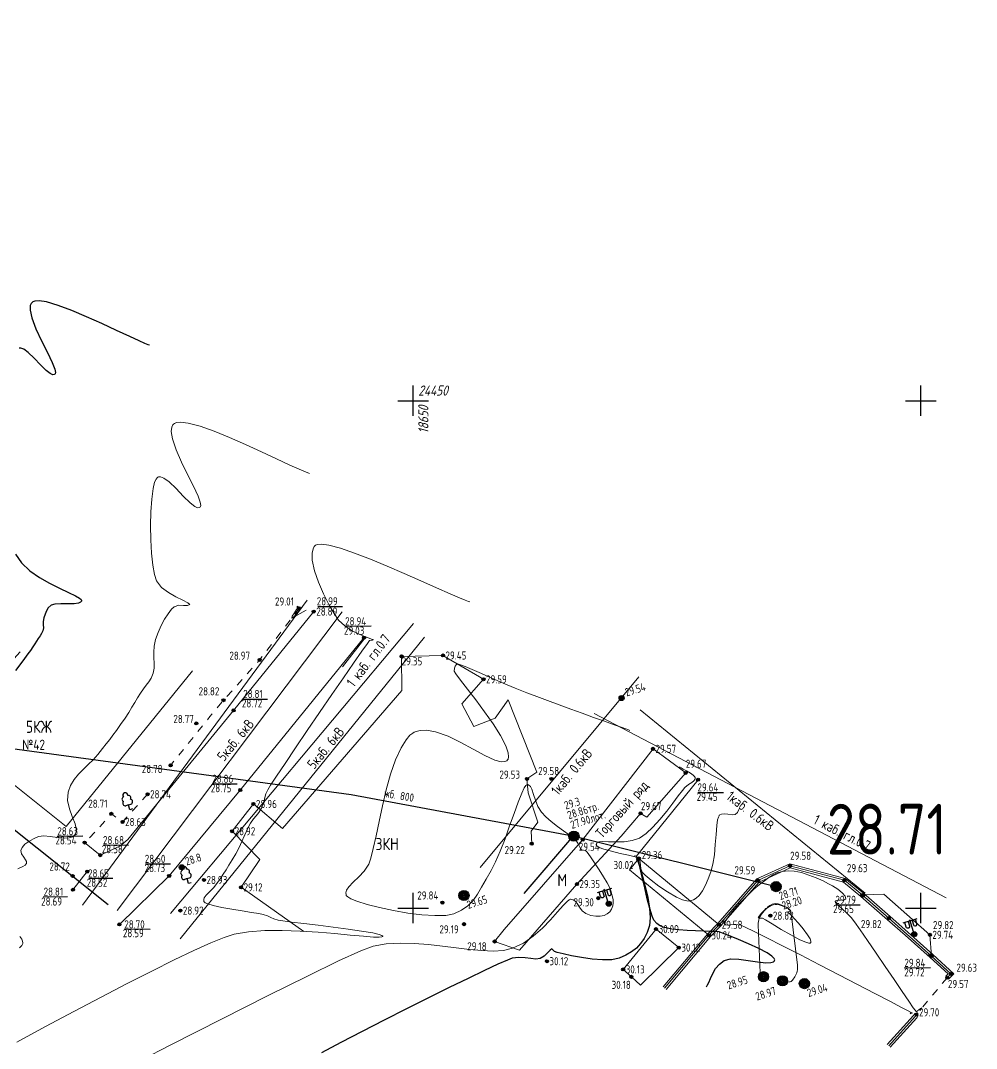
# Model space of a CAD drawing. Header units: metres. Extents: x 2491 to 4492, y 1184 to 2058.
# Drawn here: x 3203.4 to 3297.5, y 1392.4 to 1493.7 of the extents above; entities that cross this region are included whole.
import ezdxf
from ezdxf.enums import TextEntityAlignment as Align

# ---------------------------------------------------------------- set-up
doc = ezdxf.new("R2010")
doc.units = ezdxf.units.M
doc.linetypes.add('g5_01_5x1_5', pattern=[1.5, 0.75, -0.75])
for name, color, linetype, transparency in [('02_Сетка', 7, 'Continuous', 0.6), ('03_Здания и строения', 7, 'Continuous', 0.6), ('06_Инженерно-технические сооружения', 7, 'Continuous', 0.6), ('07_Объекты электропередачи', 7, 'Continuous', 0.6), ('10_Границы покрытий и угодий', 7, 'Continuous', 0.6), ('13_Растительность', 7, 'Continuous', 0.6), ('14_Ограждения', 7, 'Continuous', 0.6), ('19_Горизонтали', 7, 'Continuous', 0.6), ('30_Канализация', 7, 'Continuous', 0.6), ('33_Газопровод', 7, 'Continuous', 0.6), ('35_Телефон', 7, 'Continuous', 0.6), ('37_Кабель низкого напряжения', 7, 'Continuous', 0.6), ('38_Кабели высокого напряжения', 7, 'Continuous', 0.6), ('44_Крышки колодцев', 7, 'Continuous', 0.6), ('45_Номера колодцев', 7, 'Continuous', 0.6), ('61_Отметки высоты поверхности', 7, 'Continuous', 0.6)]:
    doc.layers.add(name, color=color, linetype=linetype, transparency=transparency)
doc.layers.add('Сети_Горизонтали.Вспомогательные', color=1, linetype='Continuous', lineweight=9)
doc.layers.add('Сети_Горизонтали.Основные', color=1, linetype='Continuous', lineweight=30)
doc.layers.add('Сетка', color=7, linetype='Continuous')
doc.styles.add('LIKE11', font='GOST_0.TTF')
doc.styles.add('LIKE14', font='GOST_0.TTF')
doc.styles.add('LIKE17', font='GOST_0.TTF')
doc.styles.add('LIKE32', font='GOST_0.TTF')
doc.styles.add('Line_GUGK', font='GOST_0.TTF')
doc.styles.get("Standard").update_dxf_attribs({"font": 'GOST_0.TTF'})
doc.linetypes.add('g5_119_1', pattern='A,4,-1,[31,GUGK_2005.shx,S=0.1,R=0,X=0,Y=0],0.35,[31,GUGK_2005.shx,S=0.08,R=0,X=0,Y=0],3.3,[31,GUGK_2005.shx,S=0.08,R=180,X=0,Y=0],0.35,[31,GUGK_2005.shx,S=0.1,R=180,X=0,Y=0],-1', length=10)
doc.linetypes.add('g5_119_3', pattern='A,4,-1,[31,GUGK_2005.shx,S=0.1,R=0,X=0,Y=0],4,[31,GUGK_2005.shx,S=0.1,R=180,X=0,Y=0],-1', length=10)
doc.linetypes.add('g5_122_g', pattern='A,1,-1,1.5,-0.4,["Г",Line_GUGK,S=1,R=0,X=0,Y=-0.5],-1.5,1.5,-1,4,-1,4,-1,3', length=20.9)
doc.linetypes.add('g5_122_kl', pattern='A,1,-1,1.5,-0.4,["Кл",Line_GUGK,S=1,R=0,X=0,Y=-0.5],-2.4,1.5,-1,4,-1,4,-1,3', length=21.8)
doc.linetypes.add('g5_133_t', pattern='A,2,[27,GUGK_2005.shx,S=0.4,R=0,X=0,Y=0],2,-1,2,[27,GUGK_2005.shx,S=0.4,R=0,X=0,Y=0],2,-1,2,[27,GUGK_2005.shx,S=0.4,R=0,X=0,Y=0],2,-0.1,["V",Line_GUGK,S=1,R=0,X=0,Y=-0.5],-1', length=15.1)
doc.linetypes.add('g5_472', pattern='A,0,-4,[25,GUGK_2005.shx,S=0.4,R=0,X=0,Y=-0.2],0', length=4)

# ---------------------------------------------------------------- blocks, each defined once
blk = doc.blocks.new('g5_117b')
h = blk.add_hatch(color=255)
edge = h.paths.add_edge_path(flags=16)
edge.add_arc((0, 0), 0.113, 0, 360)
edge = h.paths.add_edge_path()
edge.add_arc((0, 0), 0.463, 0, 360)
h = blk.add_hatch(color=0)
edge = h.paths.add_edge_path()
edge.add_arc((0, 0), 0.075, 0, 360)
at = {"color": 0}
for radius in [0.5, 0.075]:
    blk.add_circle((0, 0), radius, dxfattribs=at)
blk = doc.blocks.new('g5_388_1')
at = {"color": 0}
blk.add_lwpolyline([(0, 0.5), (0.26, 0.5, 0.798042), (0.36, 0.97, 0.636328), (0.23, 1.41, 0.533064), (0, 1.75, 0.533064), (-0.23, 1.41, 0.636328), (-0.36, 0.97, 0.798042), (-0.26, 0.5)], format="xyb", dxfattribs=at)
for points in [[(0, 0.5), (-0.26, 0.5)], [(0.25, 0), (0, 0), (0, 0.5)]]:
    blk.add_lwpolyline(points, dxfattribs=at)
blk = doc.blocks.new('g5_106_1a')
h = blk.add_hatch(color=255)
edge = h.paths.add_edge_path()
edge.add_arc((0, 0), 0.212, 0, 360)
at = {"color": 0}
blk.add_circle((0, 0), 0.25, dxfattribs=at)
blk = doc.blocks.new('g5_110_1e')
h = blk.add_hatch(color=255)
edge = h.paths.add_edge_path()
edge.add_arc((0, 0), 0.212, 0, 360)
at = {"color": 0}
for p, q in [((0, 1.38), (-0.75, 1.38)), ((0, 0.25), (0, 1.5)), ((0, 1.38), (0.75, 1.38))]:
    blk.add_line(p, q, dxfattribs=at)
for points in [[(-0.2, 1.38), (-0.2, 0.93, -1.040016), (-0.55, 0.93), (-0.55, 1.38)], [(0.2, 1.38), (0.2, 0.93, 1.040016), (0.55, 0.93), (0.55, 1.38)]]:
    blk.add_lwpolyline(points, format="xyb", dxfattribs=at)
blk.add_circle((0, 0), 0.25, dxfattribs=at)
blk = doc.blocks.new('g5_012')
at = {"color": 92}
for points in [[(0, -1.5), (0, 1.5)], [(-1.5, 0), (1.5, 0)]]:
    blk.add_lwpolyline(points, dxfattribs=at)
blk = doc.blocks.new('g5_330')
blk.add_hatch(color=0).paths.add_polyline_path([(0.15, 0, 1), (-0.15, 0, 1)])
at = {"color": 0}
blk.add_circle((0, 0), 0.15, dxfattribs=at)
blk = doc.blocks.new('g5_117kl')
h = blk.add_hatch(color=255)
h.paths.add_polyline_path([(0.42, 0.2, 0.633652), (-0.42, 0.2)])
h.paths.add_polyline_path([(-0.45, 0.12, 0.067116), (-0.46, 0, 0.067116), (-0.45, -0.12), (0.45, -0.12, 0.067116), (0.46, 0, 0.067116), (0.45, 0.12)])
h.paths.add_polyline_path([(-0.42, -0.2, 0.633652), (0.42, -0.2)])
at = {"color": 0}
for p, q in [((-0.47, 0.16), (0.47, 0.16)), ((-0.47, -0.16), (0.47, -0.16))]:
    blk.add_line(p, q, dxfattribs=at)
blk.add_circle((0, 0), 0.5, dxfattribs=at)

msp = doc.modelspace()

# ---------------------------------------------------------------- linework, layer by layer
at = {"layer": '03_Здания и строения', "color": 7, "linetype": 'Continuous', "lineweight": 20, "flags": 128}
for points in [[(3203.31, 1431.51), (3196.15, 1423.62), (3207.83, 1414.29), (3220.3, 1429.63)], [(3240.89, 1431.06), (3240.9, 1427.7), (3229.14, 1414.11), (3226.29, 1416.52), (3224.19, 1413.83), (3226.93, 1411.05), (3225.07, 1408.3), (3231.26, 1403.96)], [(3240.89, 1431.06), (3244.96, 1431.15), (3248.95, 1428.8), (3246.82, 1426.4), (3247.99, 1424.14), (3250.09, 1424.98), (3251.37, 1426.79), (3254.21, 1419.65), (3253.23, 1418.99), (3253.35, 1417.62), (3254.31, 1414.73), (3253.66, 1413.83), (3253.7, 1412.6)], [(3250.05, 1402.96), (3251, 1404.16), (3258.73, 1413), (3265.65, 1421.95), (3268.87, 1419.58), (3265.04, 1415.22), (3264.42, 1415.59), (3262.52, 1413.35), (3258.15, 1408.62), (3252.51, 1402.12), (3250.05, 1402.96)]]:
    msp.add_lwpolyline(points, dxfattribs=at)
at = {"layer": '06_Инженерно-технические сооружения', "color": 7, "linetype": 'Continuous', "lineweight": 20, "flags": 128}
for points in [[(3264.26, 1411.15), (3263.33, 1410.04), (3271.16, 1403.57), (3272.16, 1404.61)], [(3265.95, 1404.18), (3262.71, 1400.21), (3263.52, 1399.48), (3264.41, 1398.65), (3268.19, 1402.36), (3265.95, 1404.18)]]:
    msp.add_lwpolyline(points, dxfattribs=at)
at = {"layer": '10_Границы покрытий и угодий', "color": 7, "linetype": 'Continuous', "lineweight": 20, "flags": 128}
for points in [[(3209.66, 1412.71), (3211.2, 1411.47), (3213.12, 1412.35), (3213.93, 1413.02), (3224.33, 1425.74), (3232.23, 1435.48)], [(3237.18, 1432.9), (3224.99, 1417.89), (3217.99, 1409.42), (3213.09, 1404.65)], [(3270.09, 1418.91), (3263.99, 1411.35), (3264.26, 1411.15), (3272.16, 1404.61)], [(3208.51, 1408.06), (3209.92, 1409.85)], [(3286.27, 1407.55), (3288.4, 1407.63), (3292.92, 1403.62), (3293.08, 1401.53), (3295, 1399.77), (3294.63, 1399.39)]]:
    msp.add_lwpolyline(points, dxfattribs=at)
at = {"layer": '10_Границы покрытий и угодий', "color": 7, "linetype": 'g5_01_5x1_5', "lineweight": 20, "flags": 128}
for points in [[(3230.81, 1435.81), (3226.89, 1430.71), (3223.34, 1426.74), (3222.01, 1425.13), (3218.13, 1420.32)], [(3215.86, 1417.47), (3213.4, 1414.74), (3212.3, 1415.55), (3209.84, 1412.81)], [(3294.63, 1399.39), (3291.58, 1395.76)]]:
    msp.add_lwpolyline(points, dxfattribs=at)
at = {"layer": '14_Ограждения', "color": 7, "linetype": 'Continuous', "lineweight": 20, "flags": 128}
for points in [[(3294.77, 1399.25), (3295.28, 1399.78), (3293.21, 1401.68), (3290.75, 1403.88), (3289.01, 1405.41), (3286.38, 1407.71), (3284.59, 1409.18), (3279.12, 1410.63), (3275.86, 1409.15), (3272.02, 1404.74), (3271.01, 1403.7), (3266.64, 1398.49)], [(3294.48, 1399.53), (3294.71, 1399.76), (3292.94, 1401.39), (3290.48, 1403.58), (3288.74, 1405.11), (3286.12, 1407.4), (3284.4, 1408.81), (3279.16, 1410.21), (3276.11, 1408.82), (3272.31, 1404.47), (3271.31, 1403.44), (3266.94, 1398.24)], [(3291.41, 1395.86), (3291.32, 1395.68), (3288.73, 1392.81)], [(3291.76, 1395.67), (3291.65, 1395.45), (3289.02, 1392.54)]]:
    msp.add_lwpolyline(points, dxfattribs=at)
at = {"layer": '14_Ограждения', "color": 7, "linetype": 'g5_472', "lineweight": 20, "flags": 128}
for points in [[(3294.63, 1399.39), (3295, 1399.77), (3293.08, 1401.53), (3290.61, 1403.73), (3288.87, 1405.26), (3286.25, 1407.56), (3284.5, 1409), (3279.14, 1410.42), (3275.99, 1408.98), (3272.16, 1404.61), (3271.16, 1403.57), (3266.79, 1398.37)], [(3291.58, 1395.76), (3291.48, 1395.57), (3288.87, 1392.68)]]:
    msp.add_lwpolyline(points, dxfattribs=at)
at = {"layer": '19_Горизонтали', "color": 32, "linetype": 'Continuous', "lineweight": 20, "elevation": 29, "flags": 128}
for points in [[(3230.07, 1434.84), (3231.49, 1435.62)], [(3235.05, 1430.04), (3237.27, 1432.84)]]:
    msp.add_lwpolyline(points, dxfattribs=at)
at = {"layer": '19_Горизонтали', "color": 32, "linetype": 'Continuous', "lineweight": 30, "elevation": 30, "flags": 128}
msp.add_lwpolyline([(3263.81, 1411.45), (3263.88, 1411.4)], dxfattribs=at)
at = {"layer": '19_Горизонтали', "color": 32, "linetype": 'Continuous', "lineweight": 20, "elevation": 29, "flags": 128}
msp.add_lwpolyline([(3276.21, 1399.87), (3276.02, 1404.59, -0.193846), (3276.46, 1405.81), (3276.64, 1406.02, -0.098333), (3277.3, 1406.51), (3277.3, 1406.51, -0.197289), (3278.08, 1406.56), (3278.63, 1406.38, -0.109505), (3279.04, 1406.13), (3279.04, 1406.13, -0.172274), (3279.25, 1405.72), (3279.88, 1400.62, -0.179575), (3279.62, 1399.49), (3279.38, 1399.14, -0.238006), (3279.08, 1398.97), (3278.89, 1398.96)], format="xyb", dxfattribs=at)
at = {"layer": '30_Канализация', "color": 42, "linetype": 'g5_122_kl', "lineweight": 30, "flags": 128}
for points in [[(2573.21, 1770.45), (2565.79, 1625.95), (2660.18, 1571.13), (2816.62, 1488.59), (2949.95, 1381.6), (3024.48, 1321.01), (3045.27, 1304.23), (3096.52, 1320.25), (3183.38, 1424.58), (3235.91, 1417.46), (3257.9, 1413.34), (3277.77, 1408.37)], [(3257.83, 1413.42), (3252.94, 1407.7)]]:
    msp.add_lwpolyline(points, dxfattribs=at)
at = {"layer": '33_Газопровод', "color": 132, "linetype": 'g5_122_g', "lineweight": 30, "flags": 128}
msp.add_lwpolyline([(3211.97, 1406.58), (3201.58, 1414.89), (3196.3, 1419.27), (3194.16, 1416.76), (3193.05, 1417.9), (3185.85, 1409.02)], dxfattribs=at)
at = {"layer": '35_Телефон', "color": 6, "linetype": 'g5_133_t', "lineweight": 20, "flags": 128}
for points in [[(3218.13, 1405.71), (3242.05, 1434.29)], [(3294.53, 1407.26), (3259.85, 1425.43)]]:
    msp.add_lwpolyline(points, dxfattribs=at)
at = {"layer": '37_Кабель низкого напряжения', "color": 1, "linetype": 'g5_119_3', "lineweight": 20, "flags": 128}
for points in [[(3248.64, 1410.25), (3264.25, 1429.05)], [(3264.37, 1425.79), (3286.56, 1407.72)]]:
    msp.add_lwpolyline(points, dxfattribs=at)
at = {"layer": '38_Кабели высокого напряжения', "color": 1, "linetype": 'g5_119_1', "lineweight": 20, "flags": 128}
for points in [[(3209.45, 1406.54), (3231.57, 1436.59)], [(3212.87, 1406.02), (3235.04, 1435.45)], [(3243.14, 1432.96), (3219.08, 1403.24)]]:
    msp.add_lwpolyline(points, dxfattribs=at)
at = {"layer": '61_Отметки высоты поверхности', "flags": 128}
for points in [[(3232.62, 1435.97), (3235.07, 1435.98)], [(3235.33, 1434.05), (3237.88, 1434.07)], [(3225.31, 1426.86), (3227.68, 1426.86)], [(3222.21, 1418.5), (3224.68, 1418.5)], [(3270.06, 1417.66), (3272.58, 1417.66)], [(3206.96, 1413.35), (3209.47, 1413.36)], [(3211.53, 1412.48), (3213.99, 1412.46)], [(3215.66, 1410.62), (3218.13, 1410.63)], [(3210.06, 1409.19), (3212.45, 1409.19)], [(3205.59, 1407.37), (3207.96, 1407.38)], [(3283.61, 1406.59), (3286.04, 1406.59)], [(3213.58, 1404.2), (3216.11, 1404.18)], [(3290.4, 1400.37), (3292.97, 1400.39)]]:
    msp.add_lwpolyline(points, dxfattribs=at)
at = {"layer": 'Сети_Горизонтали.Вспомогательные', "color": 42, "linetype": 'Continuous', "lineweight": 9, "flags": 128}
for points, elevation in [([(3203.09, 1410.12), (3203.56, 1410.35), (3203.8, 1410.5), (3203.89, 1410.6), (3203.92, 1410.64), (3203.93, 1410.7), (3203.93, 1410.83), (3203.85, 1411.01), (3203.66, 1411.27), (3203.43, 1411.59), (3203.37, 1411.94), (3203.51, 1412.24), (3203.78, 1412.54), (3204.16, 1412.82), (3204.61, 1413.08), (3205.11, 1413.31), (3205.64, 1413.38), (3206.28, 1413.31), (3206.98, 1413.21), (3207.66, 1413.14), (3208.15, 1413.18), (3208.46, 1413.29), (3208.63, 1413.41), (3208.7, 1413.49), (3208.76, 1413.57), (3208.83, 1413.76), (3208.84, 1414.08), (3208.72, 1414.57), (3208.45, 1415.27), (3208.16, 1416.04), (3207.97, 1416.85), (3208.03, 1417.69), (3208.28, 1418.35), (3208.63, 1418.93), (3209.05, 1419.44), (3209.53, 1419.92), (3210.02, 1420.39), (3210.51, 1420.87), (3210.97, 1421.4), (3211.42, 1421.98), (3211.8, 1422.45), (3212.13, 1422.87), (3212.45, 1423.3), (3212.8, 1423.77), (3213.21, 1424.36), (3213.64, 1424.98), (3214, 1425.54), (3214.31, 1426.05), (3214.6, 1426.52), (3214.87, 1426.97), (3215.15, 1427.42), (3215.46, 1427.87), (3215.74, 1428.22), (3215.98, 1428.55), (3216.2, 1428.92), (3216.4, 1429.41), (3216.5, 1429.9), (3216.51, 1430.39), (3216.49, 1430.91), (3216.47, 1431.46), (3216.51, 1432.06), (3216.65, 1432.71), (3216.89, 1433.41), (3217.2, 1434.09), (3217.54, 1434.72), (3217.88, 1435.27), (3218.21, 1435.7), (3218.49, 1435.96), (3218.93, 1436.1), (3219.41, 1436.09), (3219.81, 1436.07), (3220.01, 1436.18), (3219.84, 1436.35), (3219.35, 1436.59), (3218.66, 1436.92), (3217.91, 1437.34), (3217.22, 1437.86), (3216.73, 1438.5), (3216.53, 1439.12), (3216.37, 1440.06), (3216.26, 1441.23), (3216.19, 1442.56), (3216.16, 1443.95), (3216.19, 1445.31), (3216.27, 1446.56), (3216.41, 1447.6), (3216.56, 1448.22), (3216.7, 1448.54), (3216.81, 1448.67), (3216.87, 1448.71), (3216.95, 1448.74), (3217.15, 1448.75), (3217.48, 1448.62), (3217.99, 1448.25), (3218.68, 1447.59), (3219.38, 1446.85), (3220.05, 1446.19), (3220.51, 1445.83), (3220.79, 1445.71), (3220.95, 1445.72), (3221.02, 1445.75), (3221.06, 1445.8), (3221.1, 1445.93), (3221.05, 1446.25), (3220.83, 1446.86), (3220.38, 1447.84), (3219.81, 1448.99), (3219.21, 1450.2), (3218.68, 1451.4), (3218.31, 1452.49), (3218.19, 1453.21), (3218.24, 1453.65), (3218.34, 1453.87), (3218.42, 1453.96), (3218.5, 1454.02), (3218.7, 1454.1), (3219.12, 1454.14), (3219.86, 1454.05), (3221.04, 1453.74), (3222.42, 1453.25), (3223.93, 1452.64), (3225.51, 1451.95), (3227.07, 1451.23), (3228.56, 1450.54), (3229.89, 1449.91), (3231.01, 1449.41), (3231.82, 1449.07)], 28.5), ([(3247.6, 1436.42), (3247.47, 1436.47), (3247.16, 1436.59), (3246.59, 1436.83), (3245.67, 1437.23), (3244.32, 1437.83), (3242.78, 1438.52), (3241.14, 1439.24), (3239.47, 1439.96), (3237.82, 1440.64), (3236.26, 1441.24), (3234.87, 1441.71), (3233.71, 1442.02), (3233, 1442.12), (3232.61, 1442.1), (3232.42, 1442.03), (3232.36, 1441.98), (3232.28, 1441.89), (3232.16, 1441.67), (3232.06, 1441.24), (3232.09, 1440.54), (3232.31, 1439.5), (3232.7, 1438.37), (3233.19, 1437.23), (3233.72, 1436.17), (3234.24, 1435.28), (3234.68, 1434.64), (3235.29, 1434.06), (3236.02, 1433.59), (3236.77, 1433.22), (3237.44, 1432.95), (3237.84, 1432.8), (3238.03, 1432.73), (3238.08, 1432.71), (3238.09, 1432.7), (3238.08, 1432.68), (3238.03, 1432.67), (3237.91, 1432.67), (3237.73, 1432.63), (3237.51, 1432.34), (3236.97, 1431.57), (3236.16, 1430.4), (3235.15, 1428.95), (3234.01, 1427.29), (3232.81, 1425.53), (3231.59, 1423.75), (3230.44, 1422.05), (3229.4, 1420.52), (3228.56, 1419.26), (3227.97, 1418.36), (3227.7, 1417.92), (3227.52, 1417.51), (3227.42, 1417.16), (3227.34, 1416.84), (3227.24, 1416.5), (3227.07, 1416.11), (3226.81, 1415.67), (3226.56, 1415.36), (3226.3, 1415.05), (3226.01, 1414.63), (3225.81, 1414.25), (3225.61, 1413.83), (3225.39, 1413.35), (3225.15, 1412.82), (3224.87, 1412.24), (3224.54, 1411.61), (3224.2, 1411.01), (3223.88, 1410.48), (3223.59, 1410.02), (3223.31, 1409.59), (3223.03, 1409.17), (3222.75, 1408.76), (3222.38, 1408.29), (3221.98, 1407.89), (3221.64, 1407.54), (3221.45, 1407.28), (3221.39, 1407.09), (3221.4, 1406.96), (3221.42, 1406.9), (3221.44, 1406.86), (3221.54, 1406.78), (3221.8, 1406.67), (3222.32, 1406.51), (3223.18, 1406.32), (3224.17, 1406.14), (3225.18, 1405.98), (3226.1, 1405.83), (3226.83, 1405.71), (3227.26, 1405.62), (3227.68, 1405.48), (3227.99, 1405.33), (3228.3, 1405.2), (3228.72, 1405.06), (3229.17, 1404.99), (3230.05, 1404.88), (3231.25, 1404.73), (3232.65, 1404.57), (3234.14, 1404.38), (3235.61, 1404.19), (3236.95, 1403.99), (3238.04, 1403.8), (3238.66, 1403.66), (3238.93, 1403.56), (3239.02, 1403.5), (3239.03, 1403.47), (3239.02, 1403.44), (3238.94, 1403.41), (3238.69, 1403.38), (3238.13, 1403.4), (3237.12, 1403.48), (3235.82, 1403.6), (3234.31, 1403.74), (3232.65, 1403.88), (3230.9, 1403.99), (3229.13, 1404.05), (3227.41, 1404.04), (3225.8, 1403.92), (3224.38, 1403.68), (3223.42, 1403.37), (3222.08, 1402.83), (3220.42, 1402.08), (3218.47, 1401.14), (3216.27, 1400.05), (3213.86, 1398.82), (3211.29, 1397.47), (3208.6, 1396.05), (3205.82, 1394.57), (3203, 1393.05)], 29), ([(3263.38, 1423.77), (3263.25, 1423.82), (3262.97, 1423.92), (3262.52, 1424.08), (3261.83, 1424.33), (3260.86, 1424.67), (3259.8, 1425.05), (3258.68, 1425.45), (3257.54, 1425.87), (3256.39, 1426.29), (3255.27, 1426.7), (3254.21, 1427.1), (3253.23, 1427.47), (3252.07, 1427.94), (3250.9, 1428.43), (3249.78, 1428.91), (3248.75, 1429.37), (3247.85, 1429.76), (3247.13, 1430.07), (3246.7, 1430.23), (3246.5, 1430.3), (3246.41, 1430.31), (3246.39, 1430.31), (3246.34, 1430.29), (3246.26, 1430.23), (3246.16, 1430.11), (3246.08, 1429.91), (3246.05, 1429.61), (3246.23, 1429.33), (3246.7, 1428.71), (3247.38, 1427.83), (3248.2, 1426.77), (3249.06, 1425.6), (3249.9, 1424.41), (3250.62, 1423.26), (3251.15, 1422.23), (3251.39, 1421.55), (3251.42, 1421.15), (3251.37, 1420.94), (3251.32, 1420.86), (3251.24, 1420.78), (3251.06, 1420.69), (3250.7, 1420.67), (3250.06, 1420.84), (3249.08, 1421.3), (3247.95, 1421.91), (3246.73, 1422.58), (3245.47, 1423.19), (3244.24, 1423.64), (3243.33, 1423.79), (3242.7, 1423.76), (3242.31, 1423.66), (3242.13, 1423.58), (3241.99, 1423.49), (3241.71, 1423.28), (3241.32, 1422.84), (3240.83, 1422.06), (3240.29, 1420.85), (3239.8, 1419.44), (3239.38, 1417.91), (3239, 1416.33), (3238.66, 1414.8), (3238.37, 1413.37), (3238.1, 1412.14), (3237.87, 1411.19), (3237.65, 1410.58), (3237.2, 1409.9), (3236.66, 1409.32), (3236.13, 1408.8), (3235.7, 1408.35), (3235.47, 1408.01), (3235.4, 1407.76), (3235.42, 1407.59), (3235.44, 1407.51), (3235.47, 1407.46), (3235.59, 1407.35), (3235.88, 1407.18), (3236.48, 1406.93), (3237.49, 1406.61), (3238.72, 1406.3), (3240.09, 1406.01), (3241.51, 1405.77), (3242.89, 1405.59), (3244.16, 1405.51), (3245.23, 1405.53), (3246.02, 1405.68), (3246.8, 1406.04), (3247.42, 1406.48), (3247.92, 1407.01), (3248.35, 1407.62), (3248.76, 1408.32), (3249.2, 1409.1), (3249.71, 1409.97), (3250.15, 1410.81), (3250.61, 1411.88), (3251.07, 1413.09), (3251.52, 1414.35), (3251.96, 1415.58), (3252.36, 1416.69), (3252.72, 1417.59), (3252.97, 1418.1), (3253.13, 1418.33), (3253.23, 1418.41), (3253.27, 1418.42), (3253.33, 1418.42), (3253.43, 1418.38), (3253.57, 1418.25), (3253.72, 1417.96), (3253.88, 1417.46), (3254.06, 1416.88), (3254.3, 1416.27), (3254.65, 1415.71), (3255.08, 1415.25), (3255.63, 1414.78), (3256.23, 1414.31), (3256.84, 1413.87), (3257.38, 1413.48), (3257.8, 1413.16), (3258.04, 1412.95), (3258.24, 1412.66), (3258.39, 1412.38), (3258.5, 1412.14), (3258.6, 1412.01), (3258.8, 1411.97), (3259.01, 1411.94), (3259.17, 1411.75), (3259.48, 1411.32), (3259.9, 1410.71), (3260.35, 1410.03), (3260.78, 1409.34), (3261.14, 1408.74), (3261.35, 1408.31), (3261.52, 1407.87), (3261.64, 1407.47), (3261.72, 1407.1), (3261.74, 1406.77), (3261.69, 1406.46), (3261.57, 1406.14), (3261.39, 1405.89), (3261.15, 1405.69), (3260.84, 1405.54), (3260.46, 1405.45), (3260.02, 1405.45), (3259.54, 1405.54), (3259.03, 1405.73), (3258.67, 1405.99), (3258.41, 1406.35), (3258.17, 1406.71), (3257.97, 1406.95), (3257.79, 1407.07), (3257.65, 1407.11), (3257.57, 1407.12), (3257.52, 1407.12), (3257.4, 1407.07), (3257.18, 1406.9), (3256.81, 1406.52), (3256.23, 1405.88), (3255.55, 1405.11), (3254.75, 1404.29), (3253.86, 1403.5), (3252.88, 1402.81), (3251.81, 1402.3), (3250.93, 1402.09), (3249.91, 1402.02), (3248.78, 1402.06), (3247.56, 1402.17), (3246.26, 1402.33), (3244.9, 1402.5), (3243.52, 1402.66), (3242.12, 1402.77), (3240.74, 1402.8), (3239.38, 1402.72), (3238.08, 1402.5), (3236.88, 1402.05), (3234.68, 1401.05), (3231.6, 1399.56), (3227.74, 1397.64), (3223.2, 1395.35), (3218.09, 1392.74), (3212.52, 1389.87)], 29.5), ([(3268.25, 1420.17), (3268.29, 1420.14), (3268.41, 1420.08), (3268.61, 1419.96), (3268.94, 1419.79), (3269.35, 1419.55), (3269.61, 1419.36), (3269.75, 1419.21), (3269.8, 1419.12), (3269.8, 1419.07), (3269.8, 1419.02), (3269.77, 1418.92), (3269.68, 1418.79), (3269.47, 1418.63), (3269.13, 1418.42), (3268.79, 1418.15), (3268.54, 1417.85), (3268.13, 1417.31), (3267.61, 1416.61), (3267, 1415.82), (3266.33, 1415), (3265.64, 1414.24), (3264.96, 1413.6), (3264.33, 1413.16), (3263.6, 1412.9), (3262.8, 1412.79), (3262, 1412.77), (3261.27, 1412.8), (3260.66, 1412.81), (3260.3, 1412.77), (3260.13, 1412.69), (3260.07, 1412.61), (3260.06, 1412.56), (3260.06, 1412.5), (3260.13, 1412.4), (3260.34, 1412.24), (3260.8, 1412.06), (3261.57, 1411.85), (3262.42, 1411.65), (3263.24, 1411.47), (3263.89, 1411.3), (3264.24, 1411.13), (3264.4, 1410.82), (3264.42, 1410.49), (3264.44, 1410.14), (3264.58, 1409.8), (3264.89, 1409.49), (3265.47, 1409), (3266.23, 1408.42), (3267.09, 1407.84), (3267.95, 1407.34), (3268.57, 1407.07), (3268.98, 1406.96), (3269.21, 1406.95), (3269.31, 1406.96), (3269.42, 1406.99), (3269.63, 1407.06), (3269.9, 1407.22), (3270.21, 1407.5), (3270.54, 1407.96), (3270.82, 1408.52), (3271.08, 1409.15), (3271.34, 1409.84), (3271.55, 1410.57), (3271.69, 1411.5), (3271.78, 1412.51), (3271.86, 1413.5), (3271.94, 1414.38), (3272.01, 1414.94), (3272.09, 1415.23), (3272.15, 1415.36), (3272.18, 1415.4), (3272.24, 1415.45), (3272.39, 1415.51), (3272.65, 1415.55), (3273.02, 1415.52), (3273.45, 1415.45), (3273.75, 1415.48), (3273.96, 1415.67), (3274.08, 1415.91), (3274.17, 1416.1)], 29.5), ([(3291.93, 1396.16), (3291.95, 1396.18), (3292, 1396.24), (3292.09, 1396.33), (3292.13, 1396.42), (3292.01, 1396.36), (3291.8, 1396.21), (3291.68, 1396.12), (3291.66, 1396.06), (3291.64, 1396.01), (3291.57, 1396.07), (3291.46, 1396.19), (3291.29, 1396.44), (3290.85, 1397.09), (3290.2, 1398.05), (3289.4, 1399.22), (3288.53, 1400.51), (3287.64, 1401.81), (3286.79, 1403.05), (3286.06, 1404.11), (3285.49, 1404.9), (3285.17, 1405.34), (3284.75, 1405.77), (3284.32, 1406.14), (3283.94, 1406.46), (3283.71, 1406.67), (3283.61, 1406.79), (3283.59, 1406.86), (3283.59, 1406.89), (3283.61, 1406.92), (3283.67, 1406.97), (3283.84, 1407.02), (3284.12, 1407.04), (3284.47, 1407.07), (3284.65, 1407.18), (3284.57, 1407.42), (3284.27, 1407.75), (3283.84, 1408.11), (3283.34, 1408.44), (3282.95, 1408.66), (3282.4, 1408.93), (3281.73, 1409.23), (3281.01, 1409.51), (3280.27, 1409.75), (3279.56, 1409.9), (3278.95, 1409.94), (3278.37, 1409.86), (3277.89, 1409.73), (3277.47, 1409.53), (3277.06, 1409.27), (3276.63, 1408.95), (3276.13, 1408.57), (3275.59, 1408.11), (3274.95, 1407.5), (3274.28, 1406.8), (3273.65, 1406.1), (3273.13, 1405.46), (3272.84, 1405.05), (3272.71, 1404.83), (3272.69, 1404.73), (3272.69, 1404.7), (3272.72, 1404.66), (3272.79, 1404.6), (3272.97, 1404.57), (3273.29, 1404.59), (3273.78, 1404.63), (3274.3, 1404.58), (3274.72, 1404.39), (3275.6, 1403.96), (3276.86, 1403.33), (3278.41, 1402.54), (3280.17, 1401.64), (3282.04, 1400.67), (3283.95, 1399.69), (3285.8, 1398.73), (3287.5, 1397.84), (3288.98, 1397.07), (3290.14, 1396.46), (3290.79, 1396.12), (3291.08, 1395.97), (3291.17, 1395.92), (3291.18, 1395.92), (3291.17, 1395.91), (3291.15, 1395.91), (3291.09, 1395.91), (3291.03, 1395.92), (3290.98, 1395.84)], 29.5), ([(3203.25, 1402.35), (3203.47, 1402.58), (3203.55, 1402.71), (3203.56, 1402.76), (3203.57, 1402.84), (3203.55, 1402.98), (3203.47, 1403.19), (3203.28, 1403.46)], 28.5)]:
    msp.add_lwpolyline(points, dxfattribs=dict(at, elevation=elevation))
at = {"layer": 'Сети_Горизонтали.Вспомогательные', "color": 42, "linetype": 'Continuous', "lineweight": 9, "elevation": 29, "flags": 128}
for points in [[(3230.59, 1435.85), (3230.6, 1435.85), (3230.62, 1435.83), (3230.64, 1435.82), (3230.54, 1435.67), (3230.32, 1435.35), (3230.12, 1435.02), (3230.07, 1434.84), (3230.24, 1434.94), (3230.53, 1435.25), (3230.8, 1435.58), (3230.91, 1435.79), (3230.75, 1435.95), (3230.59, 1436.01), (3230.59, 1435.93), (3230.59, 1435.85)], [(3276.92, 1406.33), (3276.88, 1406.29), (3276.77, 1406.2), (3276.59, 1406.02), (3276.34, 1405.76), (3276.09, 1405.46), (3276, 1405.29), (3276.08, 1405.26), (3276.24, 1405.27), (3276.43, 1405.26), (3276.73, 1405.09), (3277.39, 1404.69), (3278.27, 1404.16), (3279.22, 1403.61), (3280.12, 1403.14), (3280.69, 1402.88), (3281, 1402.8), (3281.13, 1402.8), (3281.17, 1402.83), (3281.19, 1402.87), (3281.2, 1402.99), (3281.12, 1403.22), (3280.88, 1403.63), (3280.45, 1404.21), (3279.97, 1404.77), (3279.57, 1405.22), (3279.35, 1405.46), (3279.16, 1405.65), (3278.99, 1405.79), (3278.93, 1405.88), (3279.07, 1405.92), (3279.21, 1405.96), (3279.17, 1406.05), (3279.04, 1406.17), (3278.86, 1406.3), (3278.65, 1406.41), (3278.33, 1406.55), (3277.99, 1406.66), (3277.68, 1406.7), (3277.4, 1406.64), (3277.17, 1406.52), (3276.92, 1406.33)]]:
    msp.add_lwpolyline(points, close=True, dxfattribs=at)
at = {"layer": 'Сети_Горизонтали.Основные', "color": 40, "linetype": 'Continuous', "lineweight": 30, "flags": 128}
for points, elevation in [([(3216.05, 1461.72), (3215.91, 1461.77), (3215.59, 1461.9), (3215.02, 1462.15), (3214.11, 1462.57), (3212.79, 1463.19), (3211.35, 1463.86), (3209.86, 1464.53), (3208.4, 1465.15), (3207.05, 1465.65), (3205.9, 1465.99), (3205.17, 1466.1), (3204.75, 1466.07), (3204.55, 1466), (3204.48, 1465.94), (3204.4, 1465.85), (3204.31, 1465.63), (3204.29, 1465.19), (3204.45, 1464.44), (3204.86, 1463.35), (3205.42, 1462.17), (3205.99, 1461.02), (3206.48, 1460.01), (3206.73, 1459.37), (3206.79, 1459.04), (3206.76, 1458.9), (3206.72, 1458.86), (3206.66, 1458.83), (3206.53, 1458.82), (3206.28, 1458.93), (3205.88, 1459.24), (3205.31, 1459.8), (3204.7, 1460.44), (3204.11, 1461.01), (3203.67, 1461.33), (3203.38, 1461.44), (3203.22, 1461.44)], 28), ([(3202.86, 1441.15), (3203.46, 1440.27), (3204.27, 1439.5), (3205.21, 1438.84), (3206.2, 1438.26), (3207.18, 1437.77), (3208.06, 1437.36), (3208.77, 1437.03), (3209.16, 1436.8), (3209.33, 1436.66), (3209.37, 1436.58), (3209.37, 1436.54), (3209.35, 1436.49), (3209.27, 1436.4), (3209.05, 1436.31), (3208.64, 1436.25), (3207.99, 1436.23), (3207.32, 1436.24), (3206.74, 1436.21), (3206.36, 1436.11), (3206.07, 1435.85), (3205.89, 1435.56), (3205.77, 1435.23), (3205.65, 1434.86), (3205.59, 1434.49), (3205.59, 1434.17), (3205.6, 1433.87), (3205.56, 1433.59), (3205.43, 1433.3), (3205.27, 1433.09), (3205.08, 1432.82), (3204.92, 1432.57), (3204.76, 1432.3), (3204.57, 1432), (3204.34, 1431.65), (3204.08, 1431.3), (3203.56, 1430.61), (3202.85, 1429.67)], 28), ([(3270.91, 1398.5), (3270.95, 1398.56), (3271.02, 1398.7), (3271.14, 1398.93), (3271.3, 1399.3), (3271.53, 1399.8), (3271.82, 1400.29), (3272.19, 1400.74), (3272.67, 1401.09), (3273.28, 1401.24), (3274.1, 1401.22), (3275.03, 1401.1), (3275.95, 1400.97), (3276.76, 1400.87), (3277.26, 1400.88), (3277.51, 1400.95), (3277.61, 1401.04), (3277.63, 1401.1), (3277.64, 1401.15), (3277.58, 1401.28), (3277.37, 1401.5), (3276.89, 1401.83), (3276.06, 1402.28), (3275.07, 1402.74), (3274.07, 1403.17), (3273.17, 1403.53), (3272.5, 1403.78), (3272.18, 1403.9), (3271.95, 1403.94), (3271.76, 1403.94), (3271.52, 1403.95), (3271.22, 1403.96), (3270.62, 1403.98), (3269.85, 1404.02), (3269, 1404.06), (3268.18, 1404.11), (3267.5, 1404.18), (3267.07, 1404.26), (3266.64, 1404.39), (3266.3, 1404.54), (3266.02, 1404.74), (3265.74, 1405.05), (3265.56, 1405.46), (3265.34, 1406.2), (3265.09, 1407.17), (3264.83, 1408.24), (3264.59, 1409.29), (3264.39, 1410.19), (3264.25, 1410.82), (3264.19, 1411.07), (3264.1, 1411.11), (3264.02, 1411.13), (3264.05, 1411.06), (3264.11, 1410.99), (3264.18, 1410.77), (3264.37, 1410.2), (3264.62, 1409.37), (3264.88, 1408.37), (3265.13, 1407.3), (3265.31, 1406.24), (3265.38, 1405.29), (3265.29, 1404.54), (3265.06, 1403.86), (3264.77, 1403.27), (3264.43, 1402.76), (3264.02, 1402.31), (3263.54, 1401.93), (3262.98, 1401.6), (3262.33, 1401.31), (3261.59, 1401.16), (3260.67, 1401.14), (3259.64, 1401.23), (3258.59, 1401.38), (3257.62, 1401.56), (3256.79, 1401.74), (3256.21, 1401.89), (3255.96, 1401.96), (3255.81, 1402.12), (3255.67, 1402.24), (3255.52, 1402.12), (3255.27, 1401.84), (3254.93, 1401.51), (3254.52, 1401.27), (3254.12, 1401.22), (3253.63, 1401.28), (3253.07, 1401.36), (3252.44, 1401.39), (3251.77, 1401.31), (3251.3, 1401.13), (3250.37, 1400.72), (3249.06, 1400.11), (3247.44, 1399.33), (3245.57, 1398.42), (3243.52, 1397.41), (3241.36, 1396.32), (3239.16, 1395.21), (3236.99, 1394.09), (3234.9, 1393), (3232.98, 1391.98)], 30)]:
    msp.add_lwpolyline(points, dxfattribs=dict(at, elevation=elevation))

# ---------------------------------------------------------------- block references
at = {"layer": '02_Сетка', "color": 92, "linetype": 'Continuous', "lineweight": 15, "ltscale": 0.5}
for p in [(3242.03, 1456.26), (3292.03, 1456.26), (3242.03, 1406.26), (3292.03, 1406.26)]:
    msp.add_blockref('g5_012', p, dxfattribs=at)
at = {"layer": '07_Объекты электропередачи', "color": 7, "linetype": 'Continuous', "lineweight": 20, "rotation": 17.69727627159691}
for name, p in [('g5_106_1a', (3262.56, 1426.95, 29.54)), ('g5_106_1a', (3219.24, 1410.28, 28.8)), ('g5_110_1e', (3261.29, 1406.68, 30.05)), ('g5_110_1e', (3291.39, 1403.67, 29.86))]:
    msp.add_blockref(name, p, dxfattribs=at)
at = {"layer": '13_Растительность', "color": 92, "linetype": 'Continuous', "lineweight": 20, "rotation": 17.69727627159691}
for p in [(3214.13, 1415.95, 28.68), (3219.91, 1408.68, 28.88)]:
    msp.add_blockref('g5_388_1', p, dxfattribs=at)
at = {"layer": '44_Крышки колодцев', "color": 7, "linetype": 'Continuous', "lineweight": 20}
for name, p, rotation in [('g5_117kl', (3257.86, 1413.35, 29.3), 326.3099380122847), ('g5_117b', (3247.03, 1407.49, 29.65), 17.69727627159691), ('g5_117kl', (3277.77, 1408.37, 28.71), 326.3099380122847), ('g5_117b', (3276.53, 1399.49, 28.95), 17.69727627159691), ('g5_117b', (3278.41, 1399.09, 28.97), 17.69727627159691), ('g5_117b', (3280.56, 1398.81, 29.04), 17.69727627159691)]:
    msp.add_blockref(name, p, dxfattribs=dict(at, rotation=rotation))
at = {"layer": '61_Отметки высоты поверхности', "color": 7, "linetype": 'Continuous', "lineweight": 20}
for p in [(3230.81, 1435.81, 29.01), (3232.23, 1435.48, 28.89), (3237.18, 1432.9, 28.94), (3226.89, 1430.71, 28.97), (3240.89, 1431.06, 29.35), (3244.96, 1431.15, 29.45), (3248.95, 1428.8, 29.59), (3223.34, 1426.74, 28.82), (3224.33, 1425.74, 28.72), (3220.66, 1424.45, 28.77), (3265.65, 1421.95, 29.57), (3218.13, 1420.32, 28.78), (3268.87, 1419.58, 29.67), (3253.23, 1418.99, 29.53), (3255.65, 1418.98, 29.8), (3270.09, 1418.91, 29.45), (3215.86, 1417.47, 28.73), (3224.99, 1417.89, 28.75), (3226.29, 1416.52, 28.96), (3212.3, 1415.55, 28.71), (3264.42, 1415.59, 29.67), (3213.4, 1414.74, 28.63), (3224.19, 1413.83, 28.92), (3258.73, 1413, 29.55), (3209.66, 1412.71, 28.54), (3253.7, 1412.6, 29.21), (3211.2, 1411.47, 28.58), (3264.19, 1411.07, 30.02), (3264.26, 1411.15, 29.36), (3279.14, 1410.42, 29.57), (3208.48, 1409.43, 28.71), (3209.92, 1409.85, 28.52), (3217.99, 1409.42, 28.61), (3221.42, 1409.03, 28.93), (3275.99, 1408.98, 29.59), (3284.5, 1409, 29.63), (3208.51, 1408.06, 28.69), (3225.07, 1408.3, 29.12), (3258.15, 1408.62, 29.35), (3260.25, 1407.23, 29.3), (3286.27, 1407.55, 29.65), (3286.33, 1407.49, 29.79), (3219.09, 1406.01, 28.92), (3244.91, 1406.79, 29.84), (3277.21, 1405.51, 28.82), (3288.87, 1405.26, 29.82), (3213.09, 1404.65, 28.59), (3247.03, 1404.67, 29.19), (3265.95, 1404.18, 30.09), (3272.16, 1404.61, 29.58), (3250.05, 1402.96, 29.18), (3271.16, 1403.57, 30.24), (3292.92, 1403.62, 29.74), (3268.19, 1402.36, 30.12), (3255.2, 1401.02, 30.12), (3292.98, 1401.6, 29.84), (3293.08, 1401.53, 29.72), (3262.71, 1400.21, 30.13), (3263.52, 1399.48, 30.18), (3294.63, 1399.39, 29.57), (3295, 1399.77, 29.63), (3291.58, 1395.76, 29.48)]:
    msp.add_blockref('g5_330', p, dxfattribs=at)

# ---------------------------------------------------------------- texts
at = {"color": 6, "linetype": 'ByBlock', "lineweight": 60, "insert": (3282.78, 1416.53), "char_height": 5, "attachment_point": 1}
msp.add_mtext_dynamic_manual_height_columns('28.71', width=22.4107, gutter_width=12.5, heights=[0], dxfattribs=at)
at = {"layer": '03_Здания и строения', "color": 7, "linetype": 'Continuous', "lineweight": 15}
for s, height, style, p in [('5КЖ', 1.2, 'LIKE14', (3203.88, 1423.52)), ('№42', 1, 'LIKE11', (3203.52, 1421.85)), ('3КН', 1.2, 'LIKE14', (3238.32, 1411.97)), ('М', 1.2, 'LIKE14', (3256.23, 1408.41))]:
    msp.add_text(s, height=height, dxfattribs=dict(at, style=style)).set_placement(p)
at = {"layer": '03_Здания и строения', "color": 7, "linetype": 'Continuous', "lineweight": 15, "style": 'LIKE11'}
msp.add_text('Торговый ряд', height=1, rotation=47.9699, dxfattribs=at).set_placement((3260.63, 1413.07))
at = {"layer": '07_Объекты электропередачи', "color": 7, "linetype": 'Continuous', "lineweight": 15, "ltscale": 0.5, "style": 'LIKE17'}
for s, p in [('29.54', (3263.04, 1427.1)), ('28.8', (3219.72, 1410.44))]:
    msp.add_text(s, height=0.8, rotation=17.6973, dxfattribs=at).set_placement(p)
at = {"layer": '30_Канализация', "color": 42, "linetype": 'Continuous', "lineweight": 20, "style": 'LIKE11'}
msp.add_text('жб. 800', height=0.8, rotation=350.4792, dxfattribs=at).set_placement((3239.14, 1417.2, 12.16))
at = {"layer": '35_Телефон', "color": 6, "linetype": 'Continuous', "lineweight": 15, "style": 'LIKE32'}
for rotation, p in [(52.3809, (3236.17, 1427.95)), (332.7519, (3281.36, 1414.62))]:
    msp.add_text('1 каб. гл.0.7', height=1, rotation=rotation, dxfattribs=at).set_placement(p)
at = {"layer": '37_Кабель низкого напряжения', "color": 1, "linetype": 'Continuous', "lineweight": 20, "style": 'LIKE32'}
for rotation, p in [(50.3524, (3256.3, 1417.29)), (322.7383, (3272.79, 1417.06))]:
    msp.add_text('1каб. 0.6кВ', height=1, rotation=rotation, dxfattribs=at).set_placement(p)
at = {"layer": '38_Кабели высокого напряжения', "color": 1, "linetype": 'Continuous', "lineweight": 20, "style": 'LIKE32'}
for p in [(3223.39, 1420.65), (3232.27, 1419.87)]:
    msp.add_text('5каб. 6кВ', height=1, rotation=50.5823, dxfattribs=at).set_placement(p)
at = {"layer": '45_Номера колодцев', "color": 7, "linetype": 'Continuous', "lineweight": 15, "ltscale": 0.5, "style": 'LIKE17'}
for s, p in [('29.3', (3257.06, 1415.96)), ('28.86тр.', (3257.36, 1415)), ('27.90лот.', (3257.67, 1414.05)), ('28.71', (3278.2, 1407.04)), ('29.65', (3247.46, 1406.16)), ('28.20', (3278.5, 1406.09)), ('28.95', (3273.09, 1398.23)), ('28.97', (3275.9, 1397.13)), ('29.04', (3280.98, 1397.48))]:
    msp.add_text(s, height=0.8, rotation=17.6973, dxfattribs=at).set_placement(p)
at = {"layer": '61_Отметки высоты поверхности', "color": 7, "linetype": 'Continuous', "lineweight": 15, "ltscale": 0.5, "style": 'LIKE17'}
for s, p in [('29.01', (3228.41, 1436.07)), ('28.99', (3232.53, 1436.09)), ('28.89', (3232.48, 1435.08)), ('28.94', (3235.32, 1434.12)), ('29.03', (3235.21, 1433.2)), ('28.97', (3223.92, 1430.73)), ('29.45', (3245.21, 1430.75)), ('29.35', (3240.89, 1430.18)), ('29.59', (3249.2, 1428.4)), ('28.82', (3220.89, 1427.22)), ('28.81', (3225.28, 1426.96)), ('28.72', (3225.15, 1426.03)), ('28.77', (3218.4, 1424.49)), ('29.57', (3265.9, 1421.55)), ('28.78', (3215.29, 1419.57)), ('29.67', (3268.88, 1420.08)), ('28.86', (3222.23, 1418.6)), ('29.53', (3250.52, 1419.01)), ('29.58', (3254.34, 1419.37)), ('28.75', (3222.09, 1417.67)), ('29.64', (3270.03, 1417.75)), ('28.74', (3216.11, 1417.07)), ('29.45', (3269.95, 1416.82)), ('28.71', (3210.02, 1416.14)), ('28.96', (3226.54, 1416.12)), ('29.67', (3264.46, 1415.9)), ('28.63', (3206.97, 1413.43)), ('28.63', (3213.65, 1414.34)), ('28.92', (3224.44, 1413.43)), ('28.54', (3206.79, 1412.53)), ('28.68', (3211.47, 1412.55)), ('28.58', (3211.35, 1411.66)), ('29.22', (3251.03, 1411.57)), ('29.54', (3258.34, 1411.9)), ('28.60', (3215.59, 1410.71)), ('29.36', (3264.54, 1411.09)), ('29.58', (3279.16, 1411.01)), ('28.72', (3206.19, 1409.95)), ('28.73', (3215.57, 1409.8)), ('30.02', (3261.76, 1410.09)), ('29.59', (3273.67, 1409.58)), ('29.63', (3284.75, 1409.79)), ('28.52', (3209.87, 1408.36)), ('28.65', (3210, 1409.28)), ('28.93', (3221.67, 1408.63)), ('28.81', (3205.62, 1407.47)), ('29.12', (3225.32, 1407.9)), ('29.35', (3258.4, 1408.22)), ('28.69', (3205.38, 1406.5)), ('29.84', (3242.43, 1407.1)), ('29.30', (3257.82, 1406.43)), ('29.79', (3283.61, 1406.67)), ('28.92', (3219.34, 1405.61)), ('29.65', (3283.39, 1405.77)), ('28.70', (3213.57, 1404.25)), ('28.82', (3277.46, 1405.11)), ('29.82', (3286.13, 1404.28)), ('28.59', (3213.43, 1403.38)), ('29.19', (3244.61, 1403.76)), ('30.09', (3266.2, 1403.78)), ('29.58', (3272.41, 1404.21)), ('29.82', (3293.23, 1404.18)), ('30.24', (3271.41, 1403.17)), ('29.74', (3293.17, 1403.22)), ('29.18', (3247.35, 1402.09)), ('30.12', (3268.44, 1401.96)), ('30.12', (3255.45, 1400.62)), ('29.84', (3290.41, 1400.46)), ('30.13', (3262.96, 1399.81)), ('29.72', (3290.4, 1399.52)), ('29.63', (3295.54, 1399.98)), ('30.18', (3261.57, 1398.29)), ('29.57', (3294.7, 1398.38)), ('29.70', (3291.85, 1395.58))]:
    msp.add_text(s, height=0.8, dxfattribs=at).set_placement(p)
at = {"layer": 'Сетка', "color": 3, "oblique": 15}
msp.add_text('24450', height=1, dxfattribs=at).set_placement((3242.53, 1456.76))
msp.add_text('18650', height=1, rotation=90, dxfattribs=at).set_placement((3242.53, 1455.76), align=Align.TOP_RIGHT)

doc.saveas('drawing.dxf')
